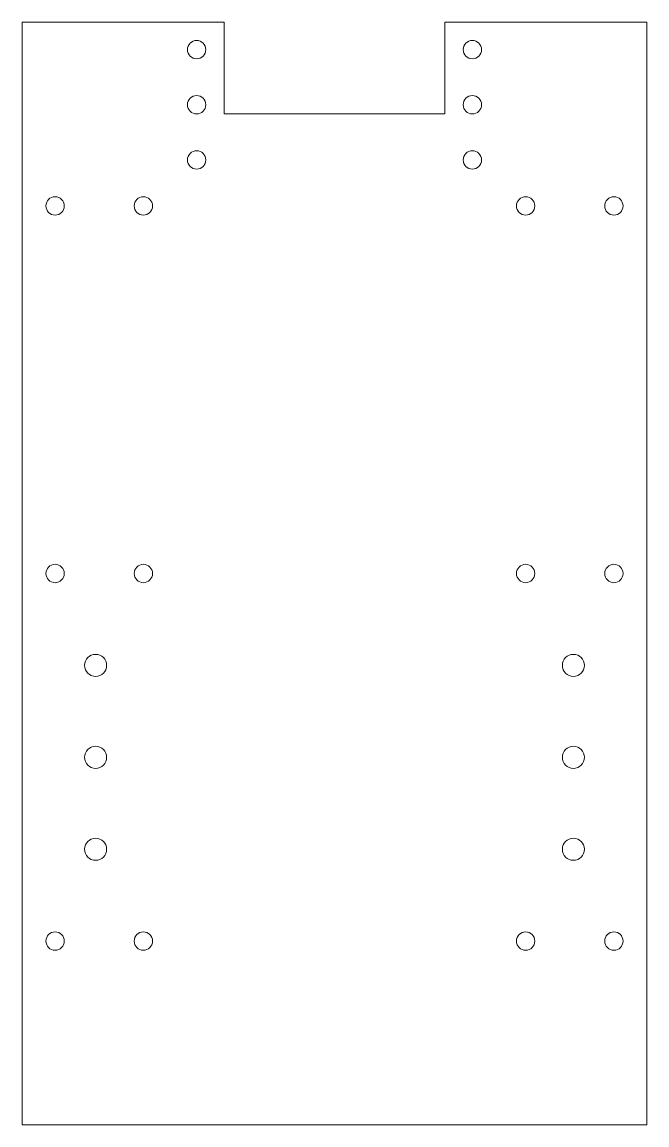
# Model space of a CAD drawing. Header units: millimetres. Extents: x -170 to 0, y 0 to 300.
import ezdxf

# ---------------------------------------------------------------- set-up
doc = ezdxf.new("R2010")
doc.units = ezdxf.units.MM

msp = doc.modelspace()

# ---------------------------------------------------------------- linework, layer by layer
at = {"color": 7, "linetype": 'Continuous', "lineweight": 15}
for p, q in [((-170, 300), (-115, 300)), ((-170, 0), (-170, 300)), ((-115, 300), (-115, 275)), ((-55, 275), (-55, 300)), ((-55, 300), (0, 300)), ((0, 300), (0, 0)), ((-115, 275), (-55, 275)), ((0, 0), (-170, 0))]:
    msp.add_line(p, q, dxfattribs=at)
for centre, radius in [((-122.5, 292.5), 2.5), ((-47.5, 292.5), 2.5), ((-122.5, 277.5), 2.5), ((-47.5, 277.5), 2.5), ((-122.5, 262.5), 2.5), ((-47.5, 262.5), 2.5), ((-161, 250), 2.5), ((-137, 250), 2.5), ((-33, 250), 2.5), ((-9, 250), 2.5), ((-161, 150), 2.5), ((-137, 150), 2.5), ((-33, 150), 2.5), ((-9, 150), 2.5), ((-150, 125), 3), ((-20, 125), 3), ((-150, 100), 3), ((-20, 100), 3), ((-150, 75), 3), ((-20, 75), 3), ((-161, 50), 2.5), ((-137, 50), 2.5), ((-33, 50), 2.5), ((-9, 50), 2.5)]:
    msp.add_circle(centre, radius, dxfattribs=at)

doc.saveas('drawing.dxf')
